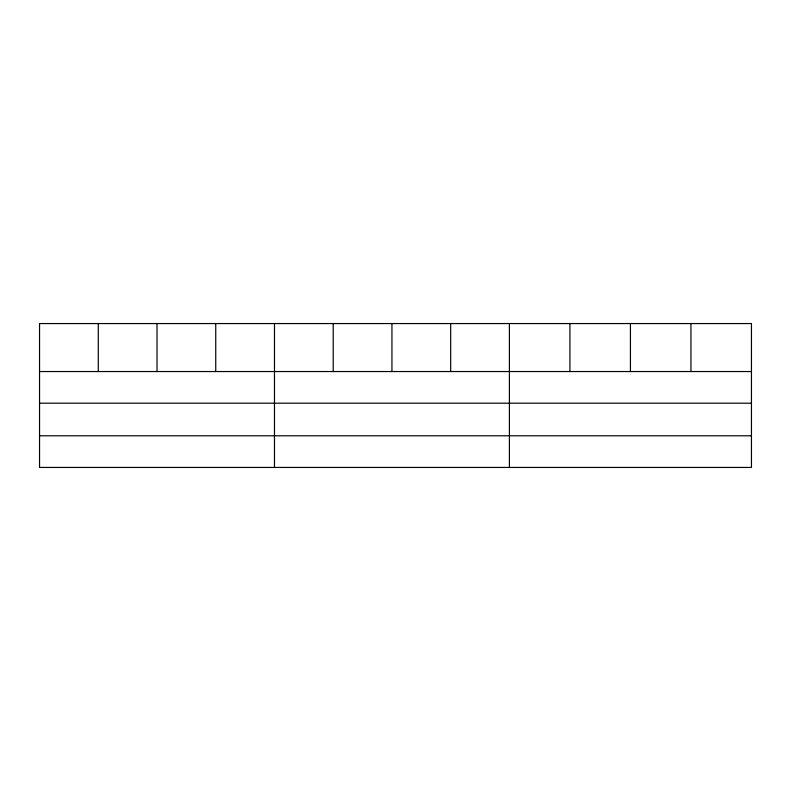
<?xml version="1.0" encoding="UTF-8"?>
<svg xmlns="http://www.w3.org/2000/svg" width="791" height="791" viewBox="0 0 791 791"><rect width="100%" height="100%" fill="white"/><g stroke="black" fill="none" stroke-linecap="round" stroke-linejoin="round"><path stroke-width="1.19" d="M39.55 371.543L751.45 371.543M39.55 403.192L751.45 403.192M39.55 435.792L751.45 435.792M690.938 323.559L690.938 371.543M630.427 323.559L630.427 371.543M569.915 323.559L569.915 371.543M509.404 323.559L509.404 467.441M450.672 323.559L450.672 371.543M391.94 323.559L391.94 371.543M333.209 323.559L333.209 371.543M274.477 323.559L274.477 467.441M215.745 323.559L215.745 371.543M157.014 323.559L157.014 371.543M98.282 323.559L98.282 371.543M751.45 323.559L39.55 323.559L39.55 467.441L751.45 467.441L751.45 323.559"/></g></svg>
